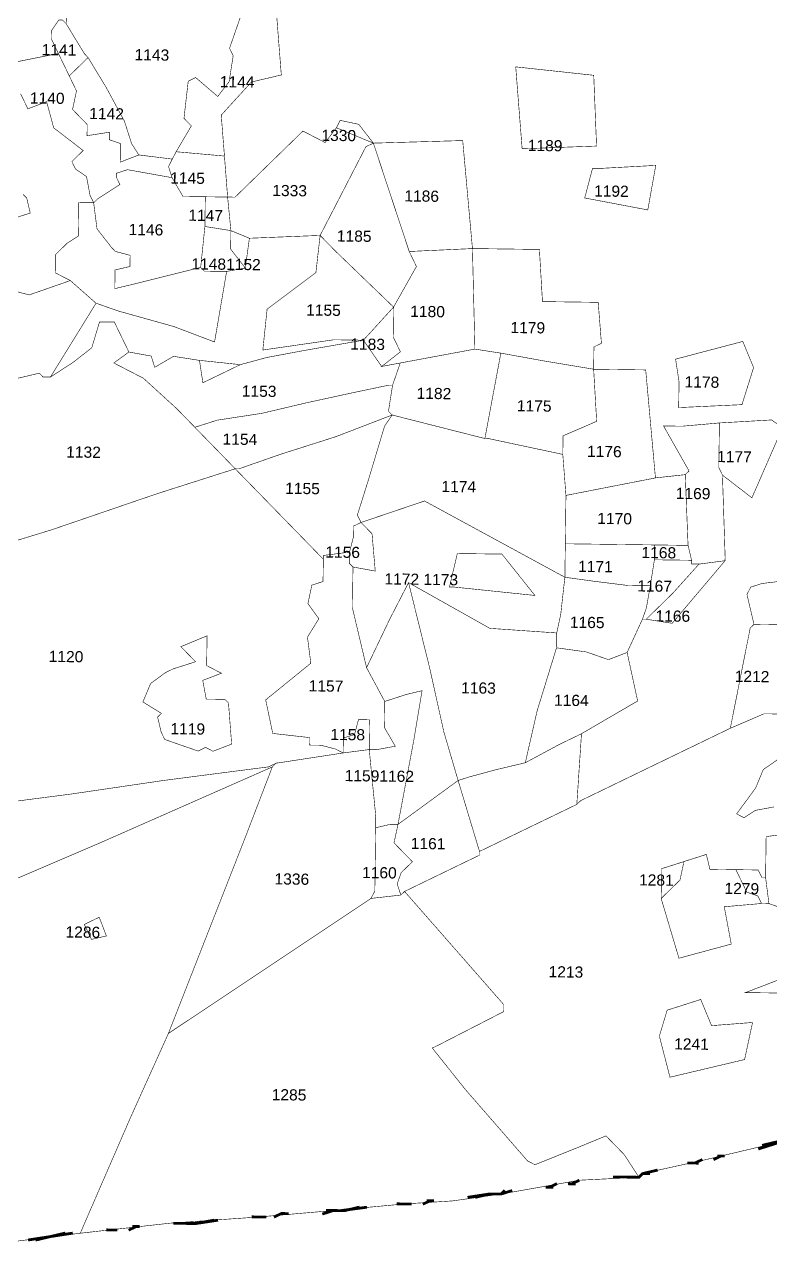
# Model space of a CAD drawing. Header units: metres. Extents: x 259177 to 277314, y 2171367 to 2185445.
# Drawn here: x 269147 to 269942, y 2172550 to 2173847 of the extents above; entities that cross this region are included whole.
import ezdxf

# ---------------------------------------------------------------- set-up
doc = ezdxf.new("R2010")
doc.units = ezdxf.units.M
doc.header["$MEASUREMENT"] = 0
for name, color, linetype in [('SURVEY NO.', 7, 'Continuous'), ('SURVEY PLOT BOUNDARY', 35, 'Continuous'), ('VILLAGE BOUNDARY', 212, 'Continuous')]:
    doc.layers.add(name, color=color, linetype=linetype)
doc.styles.add('PDF Arial', font='arial.ttf')

# ---------------------------------------------------------------- blocks, each defined once
blk = doc.blocks.new('FEWEWFEWQT')
at = {"layer": 'SURVEY PLOT BOUNDARY', "lineweight": 18, "const_width": 0.001}
for points in [[(282142.1233, 2174204.696), (282142.0233, 2174204.6827), (282142.0033, 2174204.676), (282141.9967, 2174204.6627), (282142.01, 2174204.6093), (282142.0033, 2174204.6027), (282141.97, 2174204.4226), (282141.8233, 2174204.3493), (282141.7034, 2174204.2893), (282141.6967, 2174204.2826), (282141.7034, 2174204.4093), (282141.8033, 2174204.4693), (282141.7833, 2174204.556), (282141.81, 2174204.616), (282141.8167, 2174204.616), (282141.8633, 2174204.6093), (282141.9567, 2174204.7227), (282141.9567, 2174204.7293), (282141.95, 2174204.876), (282142.0033, 2174204.836), (282142.0567, 2174204.9627)], [(282142.0367, 2174204.976), (282141.9433, 2174204.9694), (282141.8767, 2174204.9627), (282141.8433, 2174204.9627), (282141.89, 2174204.8827), (282141.8833, 2174204.876), (282141.83, 2174204.8694), (282141.81, 2174205.0627), (282141.7167, 2174205.0627), (282141.7167, 2174205.1027), (282141.73, 2174205.1094), (282141.7233, 2174205.1827), (282141.6234, 2174205.1827), (282141.6167, 2174205.2761), (282141.4967, 2174205.2761), (282141.4767, 2174205.4694), (282141.3167, 2174205.4627), (282141.29, 2174205.4961), (282141.2567, 2174205.5027), (282141.2501, 2174205.4894), (282141.2301, 2174205.4627), (282141.1901, 2174205.4827), (282141.0701, 2174205.3627), (282141.0567, 2174205.3627), (282141.0501, 2174205.4361), (282141.0434, 2174205.5094), (282141.0967, 2174205.5694), (282141.1501, 2174205.5827), (282141.1367, 2174205.7294)], [(282140.7634, 2174205.6828), (282140.7634, 2174205.6694), (282140.7568, 2174205.6761)], [(282140.7501, 2174205.6761), (282140.7368, 2174205.6561), (282140.7368, 2174205.6427), (282140.7501, 2174205.6161), (282140.6568, 2174205.5961), (282140.5701, 2174205.6161), (282140.5034, 2174205.6294), (282140.5034, 2174205.6561), (282140.5034, 2174205.6761)], [(282140.6568, 2174205.5961), (282140.7501, 2174205.6161), (282140.7701, 2174205.5761), (282140.7834, 2174205.5494), (282140.7768, 2174205.5161), (282140.8034, 2174205.4894), (282140.8034, 2174205.4694), (282140.8434, 2174205.4761), (282140.8434, 2174205.4627), (282140.8634, 2174205.4561), (282140.8634, 2174205.4227), (282140.8967, 2174205.4361), (282140.9567, 2174205.4294), (282140.9501, 2174205.4161), (282140.9567, 2174205.3961), (282140.8767, 2174205.4094), (282140.8567, 2174205.4027), (282140.8567, 2174205.3961), (282140.8634, 2174205.3827), (282140.8234, 2174205.3561), (282140.8168, 2174205.3494), (282140.8101, 2174205.3627), (282140.8034, 2174205.3961), (282140.7834, 2174205.4094), (282140.7768, 2174205.4227), (282140.7968, 2174205.4427), (282140.7434, 2174205.4827), (282140.7301, 2174205.5294), (282140.6968, 2174205.5161), (282140.6834, 2174205.5427)], [(282140.6634, 2174205.3161), (282140.7034, 2174205.3294), (282140.6968, 2174205.3561), (282140.6901, 2174205.3627)], [(282140.6834, 2174205.5427), (282140.6968, 2174205.5161), (282140.7301, 2174205.5294), (282140.7434, 2174205.4827), (282140.7968, 2174205.4427), (282140.7768, 2174205.4227), (282140.7834, 2174205.4094), (282140.8034, 2174205.3961), (282140.8101, 2174205.3627), (282140.8168, 2174205.3494), (282140.7901, 2174205.3494), (282140.7901, 2174205.2894), (282140.7701, 2174205.2761), (282140.7501, 2174205.256), (282140.7501, 2174205.2427), (282140.7501, 2174205.2227), (282140.7768, 2174205.2094), (282140.7034, 2174205.1827), (282140.6768, 2174205.1894)], [(282140.6768, 2174205.1894), (282140.7034, 2174205.1827), (282140.7768, 2174205.2094), (282140.8234, 2174205.1694), (282140.7434, 2174205.036), (282140.7301, 2174205.036), (282140.7234, 2174205.0427), (282140.6701, 2174205.0294)], [(282140.6901, 2174205.3627), (282140.6968, 2174205.3561), (282140.7034, 2174205.3294), (282140.6634, 2174205.3161)], [(282140.6701, 2174205.0294), (282140.7234, 2174205.0427), (282140.7301, 2174205.036), (282140.7434, 2174205.036), (282140.7834, 2174205.0627), (282140.8168, 2174205.0894), (282140.8301, 2174205.136), (282140.8567, 2174205.136), (282140.8834, 2174205.0827), (282140.8567, 2174205.0627), (282140.8701, 2174205.056), (282140.9101, 2174205.036), (282140.9701, 2174204.9827), (282141.0034, 2174204.9494), (282141.0767, 2174204.876), (282140.9367, 2174204.8293), (282140.7501, 2174204.7627), (282140.5634, 2174204.7027)], [(282140.5634, 2174204.7027), (282140.7501, 2174204.7627), (282140.9367, 2174204.8293), (282141.0767, 2174204.876), (282141.1434, 2174204.8093), (282141.2367, 2174204.716), (282141.2367, 2174204.676), (282141.2167, 2174204.6693), (282141.2101, 2174204.636), (282141.2301, 2174204.6093), (282141.2101, 2174204.576), (282141.2167, 2174204.5293), (282141.1367, 2174204.4626), (282141.1501, 2174204.4026), (282141.2167, 2174204.396), (282141.2167, 2174204.3826), (282141.2367, 2174204.3826), (282141.2634, 2174204.376), (282141.2767, 2174204.3693), (282141.1567, 2174204.3493), (282141.1434, 2174204.3426), (282141.0967, 2174204.336), (282140.9567, 2174204.316), (282140.7901, 2174204.2893), (282140.6501, 2174204.2693)], [(282142.0767, 2174204.3826), (282142.03, 2174204.3493), (282142.0167, 2174204.316), (282141.9833, 2174204.2693), (282141.9967, 2174204.2626), (282142.0167, 2174204.276), (282142.05, 2174204.2826)], [(282142.0833, 2174204.236), (282142.0367, 2174204.2293), (282142.0367, 2174204.2093), (282142.0367, 2174204.156), (282142.03, 2174204.156), (282142.0233, 2174204.1693), (282141.9833, 2174204.1693), (282141.9367, 2174204.1693), (282141.93, 2174204.196), (282141.89, 2174204.1826), (282141.85, 2174204.1693), (282141.85, 2174204.1293), (282141.85, 2174204.116), (282141.8833, 2174204.0093), (282141.9767, 2174204.0359), (282141.9633, 2174204.1026), (282142.03, 2174204.1093), (282142.0433, 2174204.1093), (282142.0633, 2174204.1026)], [(282142.07, 2174203.9759), (282142.0033, 2174203.9493), (282142.17, 2174203.9493)], [(282142.07, 2174203.6826), (282141.9367, 2174203.6492), (282141.8233, 2174203.6226), (282141.8167, 2174203.6159), (282141.79, 2174203.6559), (282141.7567, 2174203.6893), (282141.71, 2174203.6693), (282141.63, 2174203.6359), (282141.6167, 2174203.6426), (282141.5034, 2174203.7693), (282141.4434, 2174203.8426), (282141.4567, 2174203.8493), (282141.57, 2174203.9093), (282141.57, 2174203.9226), (282141.39, 2174204.1226), (282141.5234, 2174204.1893), (282141.5234, 2174204.196), (282141.6967, 2174204.2826), (282141.7034, 2174204.2893), (282141.8233, 2174204.3493), (282141.97, 2174204.4226), (282142.03, 2174204.4493), (282142.07, 2174204.4493)], [(282142.05, 2174204.2826), (282142.0167, 2174204.276), (282141.9967, 2174204.2626), (282141.9833, 2174204.2693), (282142.0167, 2174204.316), (282142.03, 2174204.3493), (282142.0767, 2174204.3826)], [(282139.1035, 2174203.2759), (282139.0369, 2174203.5359), (282138.9836, 2174203.7359), (282139.1902, 2174203.7293), (282139.4968, 2174203.7293), (282139.6368, 2174203.7559), (282139.8835, 2174203.8159), (282140.0301, 2174203.8493), (282140.1035, 2174203.8626), (282140.2968, 2174203.9559), (282140.6034, 2174204.096), (282140.8434, 2174204.2026), (282141.1501, 2174204.3426), (282141.1034, 2174204.216), (282140.9701, 2174203.8626), (282140.9034, 2174203.7093), (282140.8168, 2174203.5026), (282140.6234, 2174203.4759)], [(282142.0633, 2174204.1026), (282142.0433, 2174204.1093), (282142.0367, 2174204.156), (282142.0367, 2174204.2093), (282142.0367, 2174204.2293), (282142.0833, 2174204.236)]]:
    blk.add_lwpolyline(points, dxfattribs=at)
for points in [[(282141.0834, 2174205.7094), (282141.0567, 2174205.6294), (282141.0634, 2174205.6161), (282141.0567, 2174205.5694), (282141.0367, 2174205.5427), (282140.9967, 2174205.5761), (282140.9834, 2174205.5694), (282140.9767, 2174205.5027), (282140.9901, 2174205.4894), (282140.9634, 2174205.4427), (282140.9567, 2174205.4294), (282140.8967, 2174205.4361), (282140.8834, 2174205.4561), (282140.8701, 2174205.4961), (282140.8367, 2174205.5561), (282140.8034, 2174205.6094), (282140.7968, 2174205.6161), (282140.7634, 2174205.6694), (282140.7634, 2174205.6828), (282140.7701, 2174205.7028), (282140.7901, 2174205.7028), (282140.8834, 2174205.7294), (282140.9634, 2174205.7494), (282141.0301, 2174205.7694)], [(282141.0501, 2174205.4361), (282140.9634, 2174205.4427), (282140.9901, 2174205.4894), (282140.9767, 2174205.5027), (282140.9834, 2174205.5694), (282140.9967, 2174205.5761), (282141.0367, 2174205.5427), (282141.0567, 2174205.5694), (282141.0634, 2174205.6161), (282141.0567, 2174205.6294), (282141.0834, 2174205.7094), (282141.1367, 2174205.7294), (282141.1501, 2174205.5827), (282141.0967, 2174205.5694), (282141.0434, 2174205.5094)], [(282140.7634, 2174205.6694), (282140.7968, 2174205.6161), (282140.8034, 2174205.6094), (282140.7701, 2174205.5761), (282140.7501, 2174205.6161), (282140.7368, 2174205.6427), (282140.7368, 2174205.6561), (282140.7501, 2174205.6761), (282140.7568, 2174205.6761)], [(282140.8967, 2174205.4361), (282140.8634, 2174205.4227), (282140.8634, 2174205.4561), (282140.8434, 2174205.4627), (282140.8434, 2174205.4761), (282140.8034, 2174205.4694), (282140.8034, 2174205.4894), (282140.7768, 2174205.5161), (282140.7834, 2174205.5494), (282140.7701, 2174205.5761), (282140.8034, 2174205.6094), (282140.8367, 2174205.5561), (282140.8701, 2174205.4961), (282140.8834, 2174205.4561)], [(282141.57, 2174205.6027), (282141.71, 2174205.5894), (282141.7167, 2174205.4627), (282141.5834, 2174205.4561)], [(282141.57, 2174205.6027), (282141.5834, 2174205.4561), (282141.7167, 2174205.4627), (282141.71, 2174205.5894)], [(282141.3167, 2174205.4627), (282141.2501, 2174205.4894), (282141.2567, 2174205.5027), (282141.29, 2174205.4961)], [(282141.2234, 2174205.2961), (282141.0967, 2174205.2894), (282141.0634, 2174205.3027), (282141.0567, 2174205.3627), (282141.0701, 2174205.3627), (282141.1901, 2174205.4827), (282141.2301, 2174205.4627), (282141.2501, 2174205.4894), (282141.3167, 2174205.4627), (282141.3034, 2174205.4561)], [(282141.3567, 2174205.1694), (282141.2501, 2174205.2694), (282141.2234, 2174205.2961), (282141.3034, 2174205.4561), (282141.3167, 2174205.4627), (282141.3834, 2174205.2694), (282141.3967, 2174205.2427)], [(282141.3834, 2174205.2694), (282141.3167, 2174205.4627), (282141.4767, 2174205.4694), (282141.4967, 2174205.2761)], [(282141.0501, 2174205.4361), (282141.0567, 2174205.3627), (282141.0167, 2174205.3627), (282140.9767, 2174205.3627), (282140.9567, 2174205.3961), (282140.9501, 2174205.4161), (282140.9567, 2174205.4294), (282140.9634, 2174205.4427)], [(282141.71, 2174205.4227), (282141.7233, 2174205.4227), (282141.8233, 2174205.4294), (282141.81, 2174205.3494), (282141.6967, 2174205.3694)], [(282141.6967, 2174205.3694), (282141.81, 2174205.3494), (282141.8233, 2174205.4294), (282141.7233, 2174205.4227), (282141.71, 2174205.4227)], [(282141.0101, 2174205.236), (282140.8834, 2174205.2027), (282140.8567, 2174205.196), (282140.8567, 2174205.2294), (282140.8834, 2174205.236), (282140.8834, 2174205.256), (282140.8567, 2174205.2627), (282140.8501, 2174205.2694), (282140.8234, 2174205.3027), (282140.8168, 2174205.3494), (282140.8234, 2174205.3561), (282140.8634, 2174205.3827), (282140.8567, 2174205.3961), (282140.8567, 2174205.4027), (282140.8767, 2174205.4094), (282140.9567, 2174205.3961), (282140.9767, 2174205.3627), (282141.0167, 2174205.3627), (282141.0167, 2174205.3094)], [(282140.8234, 2174205.1694), (282140.7768, 2174205.2094), (282140.7501, 2174205.2227), (282140.7501, 2174205.2427), (282140.7501, 2174205.256), (282140.7701, 2174205.2761), (282140.7901, 2174205.2894), (282140.7901, 2174205.3494), (282140.8168, 2174205.3494), (282140.8234, 2174205.3027), (282140.8501, 2174205.2694), (282140.8567, 2174205.2627), (282140.8834, 2174205.256), (282140.8834, 2174205.236), (282140.8567, 2174205.2294), (282140.8567, 2174205.196), (282140.8834, 2174205.2027), (282141.0101, 2174205.236), (282141.0167, 2174205.2294), (282141.0567, 2174205.2294), (282141.0367, 2174205.1027), (282140.9634, 2174205.1294), (282140.8634, 2174205.156)], [(282141.0567, 2174205.3627), (282141.0634, 2174205.3027), (282141.0167, 2174205.3094), (282141.0167, 2174205.3627)], [(282141.0634, 2174205.3027), (282141.0634, 2174205.2694), (282141.0901, 2174205.236), (282141.0567, 2174205.2294), (282141.0167, 2174205.2294), (282141.0101, 2174205.236), (282141.0167, 2174205.3094)], [(282141.0901, 2174205.236), (282141.0634, 2174205.2694), (282141.0634, 2174205.3027), (282141.0967, 2174205.2894)], [(282140.8834, 2174205.0827), (282140.8567, 2174205.136), (282140.8301, 2174205.136), (282140.8168, 2174205.0894), (282140.7834, 2174205.0627), (282140.7434, 2174205.036), (282140.8234, 2174205.1694), (282140.8634, 2174205.156), (282140.9634, 2174205.1294), (282141.0367, 2174205.1027), (282141.0567, 2174205.2294), (282141.0901, 2174205.236), (282141.0967, 2174205.2894), (282141.2234, 2174205.2961), (282141.2167, 2174205.2294), (282141.1301, 2174205.1627), (282141.1234, 2174205.0894), (282141.2501, 2174205.1094), (282141.3034, 2174205.1094), (282141.1967, 2174205.0894), (282141.1301, 2174205.076), (282141.0834, 2174205.0627), (282141.0101, 2174205.0694), (282140.9634, 2174205.076), (282140.9301, 2174205.056), (282140.9234, 2174205.076)], [(282141.2234, 2174205.2961), (282141.2501, 2174205.2694), (282141.3567, 2174205.1694), (282141.3034, 2174205.1094), (282141.2501, 2174205.1094), (282141.1234, 2174205.0894), (282141.1301, 2174205.1627), (282141.2167, 2174205.2294)], [(282141.37, 2174205.0694), (282141.3367, 2174205.0627), (282141.37, 2174205.0894), (282141.3567, 2174205.116), (282141.3567, 2174205.1694), (282141.3967, 2174205.2427), (282141.3834, 2174205.2694), (282141.4967, 2174205.2761), (282141.5034, 2174205.096)], [(282141.7167, 2174205.0627), (282141.63, 2174205.076), (282141.55, 2174205.0894), (282141.5034, 2174205.096), (282141.4967, 2174205.2761), (282141.6167, 2174205.2761), (282141.6234, 2174205.1827), (282141.7233, 2174205.1827), (282141.73, 2174205.1094), (282141.7167, 2174205.1027)], [(282141.3367, 2174205.0627), (282141.3034, 2174205.1094), (282141.3567, 2174205.1694), (282141.3567, 2174205.116), (282141.37, 2174205.0894)], [(282141.3367, 2174205.0627), (282141.37, 2174205.0694), (282141.3567, 2174205.0294), (282141.35, 2174205.0294), (282141.29, 2174205.016), (282141.2034, 2174204.996), (282141.1234, 2174204.976), (282141.0434, 2174204.9627), (282141.0034, 2174204.9494), (282140.9701, 2174204.9827), (282140.9101, 2174205.036), (282140.8701, 2174205.056), (282140.8567, 2174205.0627), (282140.8834, 2174205.0827), (282140.9234, 2174205.076), (282140.9301, 2174205.056), (282140.9634, 2174205.076), (282141.0101, 2174205.0694), (282141.0167, 2174205.0294), (282141.0701, 2174205.056), (282141.0834, 2174205.0627), (282141.1301, 2174205.076), (282141.1967, 2174205.0894), (282141.3034, 2174205.1094)], [(282141.8633, 2174205.0827), (282141.9833, 2174205.116), (282142.0033, 2174205.0694), (282141.9833, 2174205.0027), (282141.87, 2174204.996), (282141.87, 2174205.0427)], [(282141.87, 2174205.0427), (282141.87, 2174204.996), (282141.9833, 2174205.0027), (282142.0033, 2174205.0694), (282141.9833, 2174205.116), (282141.8633, 2174205.0827)], [(282141.55, 2174205.0894), (282141.5234, 2174204.936), (282141.3567, 2174204.976), (282141.35, 2174204.9827), (282141.3567, 2174205.0294), (282141.37, 2174205.0694), (282141.5034, 2174205.096)], [(282141.5234, 2174204.936), (282141.55, 2174205.0894), (282141.63, 2174205.076), (282141.7167, 2174205.0627), (282141.7233, 2174204.9694), (282141.6634, 2174204.9427), (282141.6634, 2174204.9094), (282141.53, 2174204.936)], [(282141.0834, 2174205.0627), (282141.0701, 2174205.056), (282141.0167, 2174205.0294), (282141.0101, 2174205.0694)], [(282141.83, 2174204.8694), (282141.67, 2174204.836), (282141.6634, 2174204.9094), (282141.6634, 2174204.9427), (282141.7233, 2174204.9694), (282141.7167, 2174205.0627), (282141.81, 2174205.0627)], [(282141.0767, 2174204.876), (282141.0034, 2174204.9494), (282141.0434, 2174204.9627), (282141.1234, 2174204.976), (282141.2034, 2174204.996), (282141.29, 2174205.016), (282141.35, 2174205.0294), (282141.3567, 2174205.0294), (282141.35, 2174204.9827), (282141.3567, 2174204.976), (282141.3234, 2174204.9627), (282141.2567, 2174204.936), (282141.1567, 2174204.9027), (282141.0834, 2174204.876)], [(282141.0767, 2174204.876), (282141.0834, 2174204.876), (282141.1567, 2174204.9027), (282141.2567, 2174204.936), (282141.3234, 2174204.9627), (282141.3567, 2174204.976), (282141.3434, 2174204.956), (282141.3167, 2174204.8627), (282141.2967, 2174204.796), (282141.3034, 2174204.7827), (282141.29, 2174204.776), (282141.29, 2174204.756), (282141.2834, 2174204.7293), (282141.2367, 2174204.7227), (282141.2367, 2174204.716), (282141.1434, 2174204.8093)], [(282141.5234, 2174204.936), (282141.53, 2174204.936), (282141.6634, 2174204.9094), (282141.67, 2174204.836), (282141.67, 2174204.7493), (282141.67, 2174204.6893), (282141.4167, 2174204.8227), (282141.3034, 2174204.7827), (282141.2967, 2174204.796), (282141.3167, 2174204.8627), (282141.3434, 2174204.956), (282141.3567, 2174204.976)], [(282141.95, 2174204.876), (282141.9433, 2174204.8894), (282141.9433, 2174204.916), (282141.9433, 2174204.9694), (282142.0367, 2174204.976), (282142.0567, 2174204.9627), (282142.0033, 2174204.836)], [(282141.95, 2174204.876), (282141.9567, 2174204.7293), (282141.9567, 2174204.7227), (282141.91, 2174204.716), (282141.8967, 2174204.716), (282141.8967, 2174204.7227), (282141.89, 2174204.7493), (282141.8833, 2174204.876), (282141.89, 2174204.8827), (282141.8433, 2174204.9627), (282141.8767, 2174204.9627), (282141.9433, 2174204.9694), (282141.9433, 2174204.916), (282141.9433, 2174204.8894)], [(282141.67, 2174204.7493), (282141.67, 2174204.836), (282141.83, 2174204.8694), (282141.8833, 2174204.876), (282141.89, 2174204.7493), (282141.83, 2174204.7493), (282141.7833, 2174204.7493)], [(282141.67, 2174204.6893), (282141.6634, 2174204.6227), (282141.6567, 2174204.5893), (282141.5367, 2174204.596), (282141.39, 2174204.676), (282141.3567, 2174204.6093), (282141.3167, 2174204.5227), (282141.29, 2174204.6293), (282141.29, 2174204.7027), (282141.33, 2174204.696), (282141.3234, 2174204.7627), (282141.3034, 2174204.7827), (282141.4167, 2174204.8227)], [(282141.2834, 2174204.7293), (282141.29, 2174204.756), (282141.29, 2174204.776), (282141.3034, 2174204.7827), (282141.3234, 2174204.7627), (282141.33, 2174204.696), (282141.29, 2174204.7027), (282141.2834, 2174204.7093)], [(282141.83, 2174204.7493), (282141.83, 2174204.7227), (282141.8233, 2174204.676), (282141.7833, 2174204.676), (282141.7233, 2174204.6827), (282141.67, 2174204.6893), (282141.67, 2174204.7493), (282141.7833, 2174204.7493)], [(282141.89, 2174204.7493), (282141.8967, 2174204.7227), (282141.83, 2174204.7227), (282141.83, 2174204.7493)], [(282141.29, 2174204.7027), (282141.29, 2174204.6293), (282141.3167, 2174204.5227), (282141.35, 2174204.4626), (282141.35, 2174204.416), (282141.37, 2174204.3826), (282141.3367, 2174204.376), (282141.3234, 2174204.376), (282141.3234, 2174204.4293), (282141.3034, 2174204.4293), (282141.2967, 2174204.4026), (282141.2767, 2174204.396), (282141.2767, 2174204.3693), (282141.2634, 2174204.376), (282141.2367, 2174204.3826), (282141.2167, 2174204.3826), (282141.2167, 2174204.396), (282141.1501, 2174204.4026), (282141.1367, 2174204.4626), (282141.2167, 2174204.5293), (282141.2101, 2174204.576), (282141.2301, 2174204.6093), (282141.2101, 2174204.636), (282141.2167, 2174204.6693), (282141.2367, 2174204.676), (282141.2367, 2174204.716), (282141.2367, 2174204.7227), (282141.2834, 2174204.7293), (282141.2834, 2174204.7093)], [(282141.5567, 2174204.7293), (282141.6167, 2174204.656), (282141.47, 2174204.6693), (282141.4634, 2174204.6693), (282141.4767, 2174204.7293)], [(282141.4767, 2174204.7293), (282141.4634, 2174204.6693), (282141.47, 2174204.6693), (282141.6167, 2174204.656), (282141.5567, 2174204.7293)], [(282141.91, 2174204.716), (282141.8633, 2174204.6627), (282141.8167, 2174204.616), (282141.81, 2174204.616), (282141.8167, 2174204.636), (282141.8233, 2174204.676), (282141.83, 2174204.7227), (282141.8967, 2174204.7227), (282141.8967, 2174204.716)], [(282141.8167, 2174204.616), (282141.8633, 2174204.6627), (282141.91, 2174204.716), (282141.9567, 2174204.7227), (282141.8633, 2174204.6093)], [(282142.13, 2174204.656), (282142.0833, 2174204.6093), (282142.0433, 2174204.6093), (282142.01, 2174204.6093), (282141.9967, 2174204.6627), (282142.0033, 2174204.676), (282142.0233, 2174204.6827), (282142.1233, 2174204.696)], [(282141.35, 2174204.4626), (282141.3167, 2174204.5227), (282141.3567, 2174204.6093), (282141.39, 2174204.676), (282141.43, 2174204.5227), (282141.4567, 2174204.4093), (282141.4834, 2174204.3226), (282141.4567, 2174204.3026), (282141.4034, 2174204.2626), (282141.3767, 2174204.2426), (282141.4034, 2174204.396), (282141.4167, 2174204.4827), (282141.39, 2174204.476)], [(282141.6567, 2174204.5893), (282141.6567, 2174204.5627), (282141.6234, 2174204.4493), (282141.6034, 2174204.356), (282141.55, 2174204.3426), (282141.5034, 2174204.3293), (282141.4834, 2174204.3226), (282141.4567, 2174204.4093), (282141.43, 2174204.5227), (282141.39, 2174204.676), (282141.5367, 2174204.596)], [(282141.8233, 2174204.676), (282141.8167, 2174204.636), (282141.81, 2174204.616), (282141.7833, 2174204.556), (282141.75, 2174204.5427), (282141.71, 2174204.556), (282141.6567, 2174204.5627), (282141.6567, 2174204.5893), (282141.6634, 2174204.6227), (282141.67, 2174204.6893), (282141.7233, 2174204.6827), (282141.7833, 2174204.676)], [(282142.0833, 2174204.6093), (282142.0833, 2174204.576), (282142.0833, 2174204.5227), (282142.0833, 2174204.456), (282142.07, 2174204.4493), (282142.03, 2174204.4493), (282141.97, 2174204.4226), (282142.0033, 2174204.6027), (282142.01, 2174204.6093), (282142.0433, 2174204.6093)], [(282141.0767, 2174204.3826), (282141.0434, 2174204.3693), (282141.0301, 2174204.376), (282141.0167, 2174204.3693), (282140.9567, 2174204.3893), (282140.9501, 2174204.4026), (282140.9434, 2174204.4293), (282140.9501, 2174204.436), (282140.9167, 2174204.456), (282140.9301, 2174204.4893), (282140.9567, 2174204.5093), (282140.9701, 2174204.516), (282141.0101, 2174204.5293), (282140.9834, 2174204.556), (282141.0301, 2174204.576), (282141.0301, 2174204.5227), (282141.0567, 2174204.5093), (282141.0234, 2174204.496), (282141.0301, 2174204.4626), (282141.0634, 2174204.4626), (282141.0701, 2174204.456)], [(282141.0767, 2174204.3826), (282141.0701, 2174204.456), (282141.0634, 2174204.4626), (282141.0301, 2174204.4626), (282141.0234, 2174204.496), (282141.0567, 2174204.5093), (282141.0301, 2174204.5227), (282141.0301, 2174204.576), (282140.9834, 2174204.556), (282141.0101, 2174204.5293), (282140.9701, 2174204.516), (282140.9567, 2174204.5093), (282140.9301, 2174204.4893), (282140.9167, 2174204.456), (282140.9501, 2174204.436), (282140.9434, 2174204.4293), (282140.9501, 2174204.4026), (282140.9567, 2174204.3893), (282141.0167, 2174204.3693), (282141.0301, 2174204.376), (282141.0434, 2174204.3693)], [(282141.7034, 2174204.4093), (282141.6634, 2174204.3893), (282141.6034, 2174204.356), (282141.6234, 2174204.4493), (282141.6567, 2174204.5627), (282141.71, 2174204.556), (282141.75, 2174204.5427), (282141.7833, 2174204.556), (282141.8033, 2174204.4693)], [(282141.3767, 2174204.2426), (282141.3634, 2174204.2426), (282141.3367, 2174204.236), (282141.3367, 2174204.256), (282141.3234, 2174204.376), (282141.3367, 2174204.376), (282141.37, 2174204.3826), (282141.35, 2174204.416), (282141.35, 2174204.4626), (282141.39, 2174204.476), (282141.4167, 2174204.4827), (282141.4034, 2174204.396)], [(282141.3234, 2174204.376), (282141.2767, 2174204.3693), (282141.2767, 2174204.396), (282141.2967, 2174204.4026), (282141.3034, 2174204.4293), (282141.3234, 2174204.4293)], [(282141.5234, 2174204.196), (282141.4834, 2174204.3226), (282141.5034, 2174204.3293), (282141.55, 2174204.3426), (282141.6034, 2174204.356), (282141.6634, 2174204.3893), (282141.7034, 2174204.4093), (282141.6967, 2174204.2826)], [(282141.1501, 2174204.3426), (282141.1567, 2174204.3493), (282141.2767, 2174204.3693), (282141.3234, 2174204.376), (282141.3367, 2174204.256), (282141.3367, 2174204.236), (282141.3367, 2174204.1893), (282141.3367, 2174204.1226), (282141.33, 2174204.1093), (282140.9701, 2174203.8626), (282141.1034, 2174204.216)], [(282140.1035, 2174203.8626), (282140.2035, 2174203.9559), (282140.3501, 2174204.0826), (282140.4901, 2174204.196), (282140.5568, 2174204.256), (282140.6501, 2174204.2693), (282140.7901, 2174204.2893), (282140.9567, 2174204.316), (282141.0967, 2174204.336), (282141.1434, 2174204.3426), (282141.1567, 2174204.3493), (282141.1501, 2174204.3426), (282140.8434, 2174204.2026), (282140.6034, 2174204.096), (282140.2968, 2174203.9559)], [(282141.5234, 2174204.196), (282141.5234, 2174204.1893), (282141.39, 2174204.1226), (282141.3834, 2174204.116), (282141.3767, 2174204.136), (282141.3834, 2174204.156), (282141.4034, 2174204.176), (282141.37, 2174204.2093), (282141.3767, 2174204.2426), (282141.4034, 2174204.2626), (282141.4567, 2174204.3026), (282141.4834, 2174204.3226)], [(282141.33, 2174204.1093), (282141.3367, 2174204.1226), (282141.3367, 2174204.1893), (282141.3367, 2174204.236), (282141.3634, 2174204.2426), (282141.3767, 2174204.2426), (282141.37, 2174204.2093), (282141.4034, 2174204.176), (282141.3834, 2174204.156), (282141.3767, 2174204.136), (282141.3834, 2174204.116)], [(282141.9833, 2174204.1693), (282142.0033, 2174204.1293), (282142.0233, 2174204.1226), (282142.03, 2174204.1093), (282141.9633, 2174204.1026), (282141.9767, 2174204.0359), (282141.8833, 2174204.0093), (282141.85, 2174204.116), (282141.8833, 2174204.1493), (282141.89, 2174204.1826), (282141.93, 2174204.196), (282141.9367, 2174204.1693)], [(282141.85, 2174204.116), (282141.85, 2174204.1293), (282141.85, 2174204.1693), (282141.89, 2174204.1826), (282141.8833, 2174204.1493)], [(282142.0367, 2174204.156), (282142.0433, 2174204.1093), (282142.03, 2174204.1093), (282142.0233, 2174204.1226), (282142.0033, 2174204.1293), (282141.9833, 2174204.1693), (282142.0233, 2174204.1693), (282142.03, 2174204.156)], [(282141.8167, 2174203.6159), (282141.71, 2174203.6092), (282141.57, 2174203.5826), (282141.4834, 2174203.5692), (282141.3967, 2174203.5626), (282141.27, 2174203.5492), (282141.1367, 2174203.5359), (282140.9767, 2174203.5226), (282140.8168, 2174203.5026), (282140.9034, 2174203.7093), (282140.9701, 2174203.8626), (282141.33, 2174204.1093), (282141.3834, 2174204.116), (282141.39, 2174204.1226), (282141.57, 2174203.9226), (282141.57, 2174203.9093), (282141.4567, 2174203.8493), (282141.4434, 2174203.8426), (282141.5034, 2174203.7693), (282141.6167, 2174203.6426), (282141.63, 2174203.6359), (282141.71, 2174203.6693), (282141.7567, 2174203.6893), (282141.79, 2174203.6559)], [(282140.8567, 2174204.0359), (282140.8434, 2174204.0693), (282140.8168, 2174204.0559), (282140.8301, 2174204.0293)], [(282140.8567, 2174204.0359), (282140.8301, 2174204.0293), (282140.8168, 2174204.0559), (282140.8434, 2174204.0693)], [(282142.07, 2174203.9759), (282142.17, 2174204.0026), (282142.1766, 2174204.0093), (282142.1766, 2174204.0026), (282142.17, 2174203.9626), (282142.17, 2174203.9493), (282142.0033, 2174203.9493)], [(282142.0033, 2174203.8293), (282142.0167, 2174203.8959), (282141.9433, 2174203.8893), (282141.9233, 2174203.9359), (282141.8633, 2174203.9159), (282141.85, 2174203.8693), (282141.87, 2174203.7959)], [(282141.9233, 2174203.9359), (282141.9433, 2174203.8893), (282142.0167, 2174203.8959), (282142.0033, 2174203.8293), (282141.87, 2174203.7959), (282141.85, 2174203.8693), (282141.8633, 2174203.9159)]]:
    blk.add_lwpolyline(points, close=True, dxfattribs=at)
at = {"layer": 'VILLAGE BOUNDARY', "const_width": 0.005}
for points in [[(282142.0967, 2174203.6893), (282142.07, 2174203.6826), (282142.03, 2174203.6693)], [(282142.0367, 2174203.6759), (282142.0633, 2174203.6826), (282142.07, 2174203.6826), (282142.1033, 2174203.6959)], [(282141.9167, 2174203.6426), (282141.93, 2174203.6492)], [(282141.9633, 2174203.6559), (282141.95, 2174203.6492)], [(282141.9567, 2174203.6559), (282141.97, 2174203.6559)], [(282141.8367, 2174203.6226), (282141.8233, 2174203.6226), (282141.8167, 2174203.6159), (282141.81, 2174203.6159), (282141.77, 2174203.6159)], [(282141.7833, 2174203.6159), (282141.81, 2174203.6159), (282141.8167, 2174203.6159), (282141.8233, 2174203.6226), (282141.85, 2174203.6292)], [(282141.9233, 2174203.6426), (282141.9033, 2174203.6426)], [(282141.6567, 2174203.5959), (282141.67, 2174203.6026)], [(282141.7034, 2174203.6026), (282141.69, 2174203.6026)], [(282141.6967, 2174203.6026), (282141.71, 2174203.6092)], [(282141.5767, 2174203.5892), (282141.57, 2174203.5826), (282141.55, 2174203.5826), (282141.51, 2174203.5759)], [(282141.5234, 2174203.5759), (282141.55, 2174203.5826), (282141.57, 2174203.5826), (282141.59, 2174203.5892)], [(282141.6634, 2174203.5959), (282141.65, 2174203.5959)], [(282141.3167, 2174203.5559), (282141.29, 2174203.5492), (282141.27, 2174203.5492), (282141.2501, 2174203.5426)], [(282141.2567, 2174203.5492), (282141.27, 2174203.5492), (282141.2834, 2174203.5492), (282141.33, 2174203.5559)], [(282141.41, 2174203.5626), (282141.3967, 2174203.5626), (282141.3834, 2174203.5626)], [(282141.4434, 2174203.5692), (282141.43, 2174203.5626)], [(282141.4367, 2174203.5692), (282141.45, 2174203.5692)], [(282141.1501, 2174203.5359), (282141.1367, 2174203.5359), (282141.1234, 2174203.5359)], [(282141.1901, 2174203.5426), (282141.1767, 2174203.5426), (282141.1634, 2174203.5359)], [(282140.9167, 2174203.5159), (282140.9034, 2174203.5092)], [(282140.9101, 2174203.5159), (282140.9234, 2174203.5159)], [(282141.0567, 2174203.5292), (282141.0234, 2174203.5226), (282140.9834, 2174203.5226)], [(282140.9967, 2174203.5226), (282141.0234, 2174203.5226), (282141.0634, 2174203.5292)], [(282140.7901, 2174203.5026), (282140.7634, 2174203.4959), (282140.7234, 2174203.4892)], [(282140.7368, 2174203.4892), (282140.7634, 2174203.4959), (282140.8034, 2174203.5026)], [(282140.8767, 2174203.5092), (282140.8634, 2174203.5092)], [(282140.8701, 2174203.5092), (282140.8834, 2174203.5092)]]:
    blk.add_lwpolyline(points, dxfattribs=at)
at = {"layer": 'SURVEY NO.', "char_height": 0.02, "attachment_point": 7, "style": 'PDF Arial'}
for s, insert in [('1141', (282140.7201, 2174205.6126)), ('1143', (282140.8867, 2174205.6054)), ('1144', (282141.0401, 2174205.5593)), ('1140', (282140.7001, 2174205.5254)), ('1142', (282140.8068, 2174205.4993)), ('1330', (282141.2234, 2174205.4654)), ('1189', (282141.5934, 2174205.4521)), ('1145', (282140.9534, 2174205.3854)), ('1192', (282141.7133, 2174205.372)), ('1333', (282141.1367, 2174205.3654)), ('1186', (282141.3734, 2174205.3587)), ('1147', (282140.9867, 2174205.3193)), ('1146', (282140.8801, 2174205.292)), ('1185', (282141.2534, 2174205.2854)), ('11481152', (282140.9934, 2174205.232)), ('1155', (282141.2001, 2174205.152)), ('1180', (282141.3867, 2174205.152)), ('1179', (282141.5667, 2174205.1254)), ('1183', (282141.28, 2174205.092)), ('1178', (282141.88, 2174205.032)), ('1153', (282141.0867, 2174205.0053)), ('1182', (282141.4, 2174205.0053)), ('1175', (282141.58, 2174204.9853)), ('1154', (282141.0534, 2174204.9187)), ('1132', (282140.7734, 2174204.892)), ('1176', (282141.7067, 2174204.9053)), ('1177', (282141.94, 2174204.8992)), ('1155', (282141.1667, 2174204.832)), ('1174', (282141.4467, 2174204.8392)), ('1169', (282141.8667, 2174204.832)), ('1170', (282141.7267, 2174204.7853)), ('1156', (282141.2401, 2174204.7187)), ('1168', (282141.8067, 2174204.7253)), ('1171', (282141.6934, 2174204.6992)), ('1172 1173', (282141.3467, 2174204.672)), ('1167', (282141.8, 2174204.6653)), ('1166', (282141.8333, 2174204.612)), ('1165', (282141.68, 2174204.5986)), ('1120', (282140.7468, 2174204.5253)), ('1212', (282141.9767, 2174204.5059)), ('1157', (282141.2134, 2174204.4786)), ('1163', (282141.4867, 2174204.4786)), ('1164', (282141.6534, 2174204.4586)), ('1119', (282140.9667, 2174204.3986)), ('1158', (282141.2534, 2174204.392)), ('11591162', (282141.28, 2174204.3186)), ('1161', (282141.4, 2174204.1986)), ('1336', (282141.1567, 2174204.1319)), ('1160', (282141.3134, 2174204.1453)), ('1281', (282141.81, 2174204.1386)), ('1279', (282141.9633, 2174204.1253)), ('1286', (282140.7834, 2174204.0319)), ('1213', (282141.65, 2174203.9719)), ('1241', (282141.8767, 2174203.8458)), ('1285', (282141.1567, 2174203.7452))]:
    blk.add_mtext(s, dxfattribs=dict(at, insert=insert))

msp = doc.modelspace()

# ---------------------------------------------------------------- block references
at = {"xscale": 594.7216958835667, "yscale": 594.7216958835667, "zscale": 594.7216958835667, "rotation": 359.254356221976}
msp.add_blockref('FEWEWFEWQT', (-184338996.6, -1288580324.6), dxfattribs=at)

doc.saveas('drawing.dxf')
